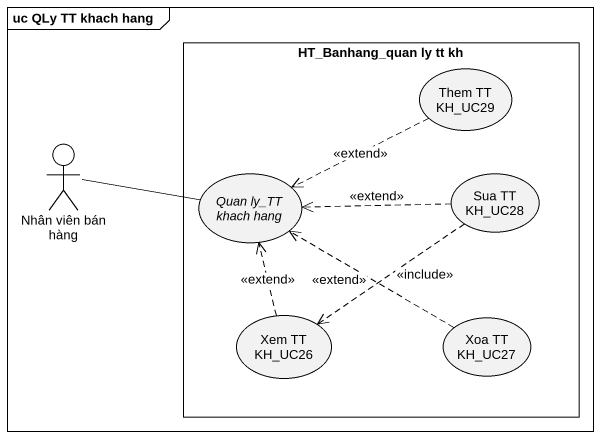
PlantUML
@startuml
mainframe uc QLy TT khach hang
rectangle "HT_Banhang_quan ly tt kh" as HT_Banhang_quan_ly_tt_kh {
  usecase "Them TT KH_UC29" as Them_TT_KH_UC29
  usecase "Quan ly_TT khach hang" as Quan_ly_TT_khach_hang
  usecase "Sua TT KH_UC28" as Sua_TT_KH_UC28
  usecase "Xem TT KH_UC26" as Xem_TT_KH_UC26
  usecase "Xoa TT KH_UC27" as Xoa_TT_KH_UC27
}
actor "Nhân viên bán hàng" as Nhân_viên_bán_hàng
Them_TT_KH_UC29 .left.> Quan_ly_TT_khach_hang : <<extend>>
Nhân_viên_bán_hàng -right- Quan_ly_TT_khach_hang
Sua_TT_KH_UC28 .left.> Quan_ly_TT_khach_hang : <<extend>>
Sua_TT_KH_UC28 ..> Xem_TT_KH_UC26 : <<include>>
Xem_TT_KH_UC26 .up.> Quan_ly_TT_khach_hang : <<extend>>
Xoa_TT_KH_UC27 .left.> Quan_ly_TT_khach_hang : <<extend>>
@enduml
